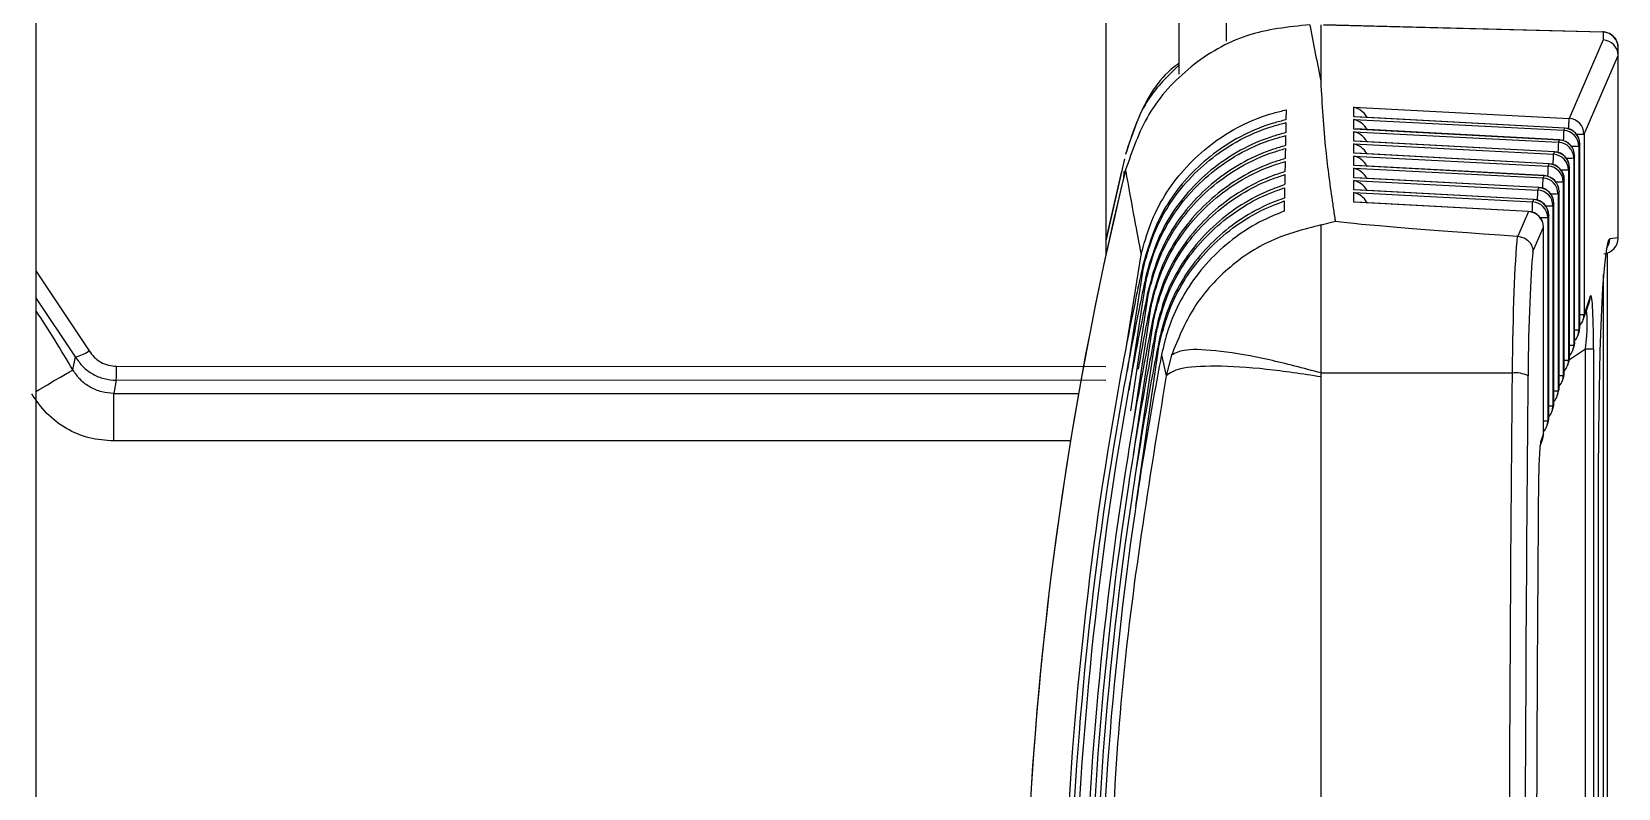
# Model space of a CAD drawing. Extents: x 7 to 135, y 3 to 97.
# Drawn here: x 15.32 to 16.321, y 41.671 to 42.148 of the extents above; entities that cross this region are included whole.
import ezdxf

# ---------------------------------------------------------------- set-up
doc = ezdxf.new("R2010")
doc.units = 0
doc.header["$MEASUREMENT"] = 0
doc.layers.add('OBJECT', color=7, linetype='CONTINUOUS')

msp = doc.modelspace()

# ---------------------------------------------------------------- linework, layer by layer
at = {"layer": 'OBJECT'}
for p, q in [((15.3222, 44.527), (15.3222, 40.7644)), ((16.0433, 42.9043), (16.0433, 42.1217)), ((16.0733, 42.9043), (16.0733, 42.1425)), ((15.9972, 42.7996), (15.9972, 42.0077)), ((16.1331, 42.117), (16.1331, 42.1528)), ((16.1347, 42.1529), (16.3109, 42.1483)), ((16.3109, 42.1482), (16.1347, 42.1528)), ((16.3109, 42.1483), (16.3109, 42.1482)), ((16.3112, 42.1482), (16.3112, 42.1433)), ((16.3112, 42.1433), (16.2896, 42.0938)), ((16.3206, 42.1382), (16.3206, 42.1383)), ((16.3206, 42.1334), (16.3206, 42.1382)), ((16.2991, 42.0839), (16.3206, 42.1334)), ((16.3206, 42.0184), (16.3206, 42.1334)), ((16.1537, 42.1008), (16.2896, 42.0938)), ((16.1537, 42.0948), (16.1537, 42.1008)), ((16.2869, 42.0877), (16.1537, 42.0948)), ((16.1537, 42.0931), (16.2863, 42.0863)), ((16.1537, 42.0871), (16.1537, 42.0931)), ((16.2837, 42.0801), (16.1537, 42.0871)), ((16.2869, 42.0877), (16.1549, 42.0948)), ((16.2837, 42.0802), (16.1549, 42.0872)), ((16.2863, 42.0863), (16.2869, 42.0877)), ((16.2869, 42.0877), (16.2869, 42.0877)), ((16.1537, 42.0854), (16.283, 42.0787)), ((16.1537, 42.0795), (16.1537, 42.0854)), ((16.2804, 42.0726), (16.1537, 42.0795)), ((16.1537, 42.0777), (16.2798, 42.0712)), ((16.1537, 42.0718), (16.1537, 42.0777)), ((16.2804, 42.0727), (16.1549, 42.0795)), ((16.283, 42.0787), (16.2837, 42.0801)), ((16.2837, 42.0801), (16.2837, 42.0802)), ((16.2964, 42.0777), (16.2958, 42.0763)), ((16.2958, 42.0763), (16.2958, 41.9604)), ((16.2964, 41.9622), (16.2964, 42.0777)), ((16.2964, 41.9622), (16.2964, 42.0777)), ((16.2964, 42.0777), (16.2964, 42.0777)), ((16.2991, 42.0839), (16.2991, 41.97)), ((16.0091, 42.0683), (15.9972, 42.0165)), ((16.2771, 42.0651), (16.1537, 42.0718)), ((16.1537, 42.07), (16.2765, 42.0637)), ((16.1537, 42.0641), (16.1537, 42.07)), ((16.2771, 42.0652), (16.1549, 42.0718)), ((16.2798, 42.0712), (16.2804, 42.0726)), ((16.2804, 42.0726), (16.2804, 42.0727)), ((16.2931, 42.0702), (16.2925, 42.0688)), ((16.2925, 42.0688), (16.2925, 41.9508)), ((16.2931, 41.9526), (16.2931, 42.0702)), ((16.2931, 41.9526), (16.2931, 42.0702)), ((16.2931, 42.0702), (16.2931, 42.0702)), ((16.0086, 42.0554), (16.0088, 42.0602)), ((16.0091, 42.0587), (16.0098, 42.0614)), ((16.0098, 42.0613), (16.0097, 42.0611)), ((16.0098, 42.0614), (16.0098, 42.0613)), ((16.2738, 42.0576), (16.1537, 42.0641)), ((16.1537, 42.0623), (16.2732, 42.0562)), ((16.1537, 42.0564), (16.1537, 42.0623)), ((16.2706, 42.0501), (16.1537, 42.0564)), ((16.2739, 42.0577), (16.1549, 42.0641)), ((16.2706, 42.0502), (16.1549, 42.0564)), ((16.2732, 42.0562), (16.2738, 42.0576)), ((16.2738, 42.0576), (16.2739, 42.0577)), ((16.2765, 42.0637), (16.2771, 42.0651)), ((16.2771, 42.0651), (16.2771, 42.0652)), ((16.2898, 42.0627), (16.2892, 42.0613)), ((16.2892, 42.0613), (16.2892, 41.9412)), ((16.2898, 41.9431), (16.2898, 42.0627)), ((16.2899, 42.0627), (16.2898, 42.0627)), ((16.2899, 41.9431), (16.2899, 42.0627)), ((16.1537, 42.0547), (16.2699, 42.0486)), ((16.1537, 42.0487), (16.1537, 42.0547)), ((16.2673, 42.0426), (16.1537, 42.0487)), ((16.1537, 42.047), (16.2667, 42.0411)), ((16.1537, 42.041), (16.1537, 42.047)), ((16.2673, 42.0426), (16.1549, 42.0487)), ((16.2699, 42.0486), (16.2706, 42.0501)), ((16.2706, 42.0501), (16.2706, 42.0502)), ((16.2833, 42.0477), (16.2827, 42.0463)), ((16.2827, 42.0463), (16.2827, 41.922)), ((16.2833, 41.9239), (16.2833, 42.0477)), ((16.2833, 41.9239), (16.2833, 42.0477)), ((16.2833, 42.0477), (16.2833, 42.0477)), ((16.2866, 42.0552), (16.2859, 42.0538)), ((16.2859, 42.0538), (16.2859, 41.9316)), ((16.2866, 41.9335), (16.2866, 42.0552)), ((16.2866, 41.9335), (16.2866, 42.0552)), ((16.2866, 42.0552), (16.2866, 42.0552)), ((16.264, 42.0351), (16.1537, 42.041)), ((16.264, 42.0351), (16.1549, 42.041)), ((16.2667, 42.0411), (16.2673, 42.0426)), ((16.2673, 42.0426), (16.2673, 42.0426)), ((16.28, 42.0402), (16.2794, 42.0387)), ((16.2794, 42.0387), (16.2794, 41.9124)), ((16.28, 41.9143), (16.28, 42.0402)), ((16.28, 41.9143), (16.28, 42.0402)), ((16.28, 42.0402), (16.28, 42.0402)), ((16.1331, 42.0266), (16.1422, 42.0289)), ((16.264, 42.0351), (16.2572, 42.0195)), ((16.264, 42.0351), (16.264, 42.0351)), ((16.2768, 42.0327), (16.2761, 42.0312)), ((16.2761, 42.0312), (16.2761, 41.9028)), ((16.2768, 41.9047), (16.2768, 42.0327)), ((16.2768, 41.9047), (16.2768, 42.0327)), ((16.2768, 42.0327), (16.2768, 42.0327)), ((16.2572, 42.0195), (16.2569, 42.0195)), ((16.2668, 42.0098), (16.2735, 42.0251)), ((16.2735, 41.8951), (16.2735, 42.0251)), ((16.2735, 41.8951), (16.2735, 42.0251)), ((16.2735, 42.0251), (16.2735, 42.0251)), ((16.3206, 42.0184), (16.3153, 42.0178)), ((16.3206, 42.0184), (16.3206, 42.0184)), ((16.0098, 41.9461), (16.0195, 42.0078)), ((16.3136, 42.0088), (16.3136, 41.5444)), ((15.3222, 41.9976), (15.3558, 41.9472)), ((16.0109, 41.9344), (16.0211, 41.9997)), ((16.0207, 42.0013), (16.0211, 41.9997)), ((16.012, 41.9221), (16.0227, 41.9916)), ((16.0223, 41.9932), (16.0227, 41.9916)), ((16.3114, 41.0599), (16.3114, 41.9953)), ((15.3471, 41.9433), (15.3222, 41.9807)), ((16.013, 41.9094), (16.0243, 41.9835)), ((16.014, 41.8959), (16.0259, 41.9754)), ((16.024, 41.9851), (16.0243, 41.9835)), ((16.0256, 41.9771), (16.0259, 41.9754)), ((16.2985, 41.9668), (16.3024, 41.9781)), ((16.3029, 41.9814), (16.2991, 41.97)), ((16.0148, 41.8815), (16.0276, 41.9673)), ((16.0273, 41.969), (16.0276, 41.9673)), ((16.0156, 41.866), (16.0293, 41.9592)), ((16.029, 41.9609), (16.0293, 41.9592)), ((16.2953, 41.9572), (16.2959, 41.959)), ((16.2958, 41.9604), (16.2964, 41.9622)), ((16.2964, 41.9622), (16.2964, 41.9622)), ((16.0162, 41.8491), (16.031, 41.9511)), ((16.0307, 41.9528), (16.031, 41.9511)), ((16.2898, 41.9417), (16.3, 41.9484)), ((16.292, 41.9476), (16.2926, 41.9494)), ((16.2925, 41.9508), (16.2931, 41.9526)), ((16.2931, 41.9526), (16.2931, 41.9526)), ((16.3, 41.1065), (16.3, 41.9484)), ((16.305, 41.9484), (16.305, 41.1065)), ((15.3455, 41.9352), (15.3471, 41.9433)), ((15.373, 41.9374), (15.9972, 41.9373)), ((16.0324, 41.9447), (16.0354, 41.9313)), ((16.0387, 41.9444), (16.0354, 41.9313)), ((16.2887, 41.938), (16.2893, 41.9398)), ((16.2892, 41.9412), (16.2898, 41.9431)), ((16.2898, 41.9431), (16.2899, 41.9431)), ((15.3729, 41.9286), (15.3714, 41.9203)), ((15.9972, 41.9285), (15.3729, 41.9286)), ((16.1331, 41.9307), (16.1331, 41.9332)), ((16.1331, 41.9332), (16.2537, 41.9332)), ((16.2854, 41.9284), (16.286, 41.9302)), ((16.2859, 41.9316), (16.2866, 41.9335)), ((16.2866, 41.9335), (16.2866, 41.9335)), ((15.3714, 41.8903), (15.3714, 41.9203)), ((15.3714, 41.9203), (15.9801, 41.9203)), ((16.2822, 41.9188), (16.2828, 41.9206)), ((16.2827, 41.922), (16.2833, 41.9239)), ((16.2833, 41.9239), (16.2833, 41.9239)), ((16.2789, 41.9092), (16.2795, 41.9111)), ((16.2794, 41.9124), (16.28, 41.9143)), ((16.28, 41.9143), (16.28, 41.9143)), ((16.2756, 41.8996), (16.2762, 41.9015)), ((16.2761, 41.9028), (16.2768, 41.9047)), ((16.2768, 41.9047), (16.2768, 41.9047)), ((15.975, 41.8903), (15.3714, 41.8903)), ((16.2713, 41.887), (16.273, 41.8919)), ((16.2735, 41.8951), (16.2718, 41.8902)), ((16.2735, 41.8951), (16.2735, 41.8951)), ((16.3082, 41.1725), (16.3082, 41.8825)), ((16.3082, 41.1725), (16.3082, 41.8825)), ((16.3082, 41.8825), (16.3082, 41.8825))]:
    msp.add_line(p, q, dxfattribs=at)
at = {"layer": 'OBJECT', "flags": 128}
for points in [[(16.0072, 42.0605), (15.9986, 42.0229), (15.9972, 42.0166)], [(15.3222, 41.9216), (15.3246, 41.923), (15.3294, 41.9258), (15.3338, 41.9284), (15.3377, 41.9306), (15.3409, 41.9325), (15.3434, 41.9339), (15.3449, 41.9348), (15.3455, 41.9352)]]:
    msp.add_lwpolyline(points, dxfattribs=at)
at = {"layer": 'OBJECT'}
for centre, radius, start, end in [((15.5236, 42.114), 0.7633, 357.4307, 357.9156), ((16.2857, 42.0762), 0.01, 0.58, 86.7659), ((16.2864, 42.0777), 0.01, 0, 86.9157), ((16.2864, 42.0776), 0.01, 0.5858, 86.7636), ((15.9353, 42.1049), 0.3545, 357.1533, 358.1986), ((16.289, 42.0838), 0.01, 0.5814, 86.768), ((16.0702, 42.0842), 0.2129, 356.8023, 358.5384), ((16.2825, 42.0687), 0.01, 0.578, 86.7679), ((16.2831, 42.0702), 0.01, 0, 86.9157), ((16.2831, 42.0701), 0.01, 0.5814, 86.768), ((16.2912, 43.1371), 1.0608, 269.9936, 270.2485), ((16.2945, 43.1276), 1.0437, 269.9911, 270.2506), ((16.0545, 42.0771), 0.2254, 356.8537, 358.4918), ((16.2792, 42.0612), 0.01, 0.585, 86.7645), ((16.2799, 42.0627), 0.01, 0, 86.9157), ((16.2798, 42.0626), 0.01, 0.5823, 86.768), ((16.2879, 43.1497), 1.0809, 269.9965, 270.2462), ((18.1956, 41.528), 2.25, 166.3568, 178.2094), ((18.1956, 41.5278), 2.25, 166.2898, 176.3463), ((15.9294, 42.0669), 0.344, 357.1423, 358.2129), ((16.2726, 42.0462), 0.01, 0.5814, 86.768), ((16.2733, 42.0476), 0.01, 0.5863, 86.7631), ((16.2733, 42.0477), 0.01, 0, 86.9157), ((16.0269, 42.0706), 0.2497, 356.9369, 358.4135), ((16.2759, 42.0537), 0.01, 0.585, 86.7645), ((16.2766, 42.0552), 0.01, 0, 86.9157), ((16.2765, 42.0551), 0.01, 0.583, 86.7629), ((16.2845, 43.1673), 1.106, 269.9997, 270.2433), ((16.0616, 42.0539), 0.2084, 356.7922, 358.5574), ((16.2694, 42.0386), 0.01, 0.5814, 86.768), ((16.27, 42.0402), 0.01, 0, 86.9157), ((16.27, 42.0401), 0.01, 0.5814, 86.768), ((16.2778, 43.2194), 1.1731, 270.0075, 270.2364), ((16.2812, 43.1896), 1.1359, 270.0033, 270.2401), ((16.0207, 42.0479), 0.246, 356.9305, 358.424), ((16.2661, 42.0311), 0.01, 0.5814, 86.768), ((16.2668, 42.0327), 0.01, 0, 86.9157), ((16.2667, 42.0326), 0.01, 0.5823, 86.768), ((16.2754, 42.8432), 0.8045, 269.9538, 270.2869), ((16.2635, 42.0251), 0.01, 0, 86.9157), ((16.2635, 42.025), 0.01, 0.5823, 86.768), ((16.2721, 42.8346), 0.8034, 269.9541, 270.2871), ((16.3106, 42.0184), 0.01, 275, 359.9981), ((16.3053, 42.0178), 0.01, 322.4688, 0.021), ((16.2932, 41.9813), 0.00976, 341.1761, 0.4712), ((14.6972, 41.557), 0.7505, 30.2571, 33.6165), ((16.2965, 42.3842), 0.4142, 269.9849, 270.3514), ((16.2891, 41.97), 0.01, 317.2005, 341.1601), ((16.2893, 41.97), 0.00974, 341.1549, 0.4924), ((16.2931, 42.3985), 0.4381, 269.9986, 270.3445), ((16.2858, 41.9604), 0.01, 317.226, 341.1601), ((16.286, 41.9604), 0.00974, 341.1549, 0.4924), ((16.2864, 41.9622), 0.01, 341.1601, 0), ((16.2866, 41.9622), 0.00976, 341.1641, 0.463), ((15.3419, 41.9664), 0.0237, 282.6779, 305.9672), ((16.2899, 42.3893), 0.4385, 269.9991, 270.3444), ((16.2825, 41.9508), 0.01, 317.2514, 341.1601), ((16.2828, 41.9508), 0.00974, 341.1549, 0.4924), ((16.2831, 41.9526), 0.01, 341.1601, 0), ((16.2834, 41.9526), 0.00976, 341.1641, 0.463), ((16.3007, 42.8441), 0.8957, 269.9585, 270.2774), ((15.1921, 41.9355), 0.1809, 357.8002, 0.6065), ((16.2866, 42.3807), 0.4395, 269.9998, 270.344), ((16.2792, 41.9412), 0.01, 317.2769, 341.1601), ((16.2795, 41.9412), 0.00976, 341.1661, 0.4618), ((16.2799, 41.9431), 0.01, 341.1601, 0), ((16.2801, 41.943), 0.00976, 341.1761, 0.4712), ((16.2558, 41.9161), 0.0172, 62.6235, 96.9863), ((16.2833, 42.3715), 0.4399, 270.0003, 270.3438), ((16.276, 41.9316), 0.01, 317.3024, 341.1601), ((16.2762, 41.9316), 0.00976, 341.1661, 0.4618), ((16.2766, 41.9335), 0.01, 341.1601, 0), ((16.2768, 41.9334), 0.00974, 341.1549, 0.4924), ((16.2801, 42.3521), 0.4301, 269.9969, 270.3477), ((16.2727, 41.922), 0.01, 317.3279, 341.1601), ((16.2729, 41.922), 0.00976, 341.1661, 0.4618), ((16.2733, 41.9239), 0.01, 341.1601, 0), ((16.2735, 41.9238), 0.00976, 341.1661, 0.4618), ((16.2768, 42.3361), 0.4237, 269.9914, 270.3472), ((16.2694, 41.9124), 0.01, 317.3534, 341.1601), ((16.2696, 41.9124), 0.00976, 341.1641, 0.463), ((16.27, 41.9143), 0.01, 341.1601, 0), ((16.2703, 41.9142), 0.00976, 341.1661, 0.4618), ((16.2736, 42.3191), 0.4162, 269.9886, 270.3504), ((16.2661, 41.9028), 0.01, 317.3789, 341.1601), ((16.2664, 41.9028), 0.00976, 341.1641, 0.463), ((16.2668, 41.9047), 0.01, 341.1601, 0), ((16.267, 41.9046), 0.00976, 341.1761, 0.4712), ((16.2621, 41.8901), 0.00976, 341.1661, 0.4618), ((16.2635, 41.8951), 0.01, 341.1601, 0), ((16.2637, 41.895), 0.00974, 341.1549, 0.4924)]:
    msp.add_arc(centre, radius, start, end, dxfattribs=at)
for centre, major_axis, ratio, start_param, end_param in [((18.1956, 42.6513), (0, 2.3651), 0.895193, 1.783132, 1.798644), ((16.3106, 42.1384), (0.01, -0.00027), 0.995313, 1.431187, 1.571788), ((16.3106, 42.1381), (0.0003, 0.0101), 0.989879, 6.257338, 6.283518), ((16.3106, 42.1382), (0.01, 0), 0.999923, 0, 1.518436), ((16.3106, 42.1334), (0.00979, -0.00204), 0.991895, 0.210094, 1.722176), ((16.3106, 42.1099), (0.0094, 0.0255), 0.136222, 5.928012, 5.934366), ((16.1531, 42.0909), (-0.00732, 0.00771), 0.884567, 4.376858, 5.409976), ((16.1531, 42.0832), (-0.00732, 0.00771), 0.884567, 4.376858, 5.409976), ((16.1531, 42.0755), (-0.00732, 0.00771), 0.884567, 4.376858, 5.409976), ((16.1531, 42.0678), (-0.00732, 0.00771), 0.884567, 4.376858, 5.409976), ((16.1531, 42.0601), (-0.00732, 0.00771), 0.884567, 4.376858, 5.409976), ((16.1531, 42.0524), (-0.00732, 0.00771), 0.884567, 4.376858, 5.409976), ((16.1531, 42.0447), (-0.00732, 0.00771), 0.884567, 4.376858, 5.409976), ((16.1531, 42.0371), (-0.00732, 0.00771), 0.884567, 4.376858, 5.409976), ((18.4229, 41.9116), (2.2897, -0.1191), 0.006435, 3.231062, 3.472176), ((16.2594, 41.9116), (0, 0.12), 0.048402, 0.453678, 1.390299), ((16.3153, 41.8823), (0, 0.1355), 0.052561, 0.005842, 1.569042), ((16.2694, 41.9116), (0, 0.11), 0.052802, 0.468766, 1.3903), ((16.3025, 41.9337), (0.0008, 0.0483), 0.04962, 5.023874, 6.4354), ((16.2925, 41.9337), (0.0068, 0.04), 0.131531, 5.111786, 6.045598), ((16.37, 41.5292), (0.0001, 2.25), 0.052568, 1.3903, 1.753808), ((16.38, 41.5292), (0.0001, 2.24), 0.052802, 1.3903, 1.753808), ((16.3835, 41.5293), (0.0001, 2.1693), 0.052827, 1.41754, 1.726569)]:
    msp.add_ellipse(centre, major_axis=major_axis, ratio=ratio, start_param=start_param, end_param=end_param, dxfattribs=at)
for points, knots in [([(16.126, 42.1528), (16.1125, 42.1515), (16.0855, 42.1487), (16.0499, 42.1279), (16.0225, 42.0982), (16.0139, 42.0733), (16.0098, 42.0613)], [0, 0, 0, 0, 0.253586, 0.507166, 0.760847, 1, 1, 1, 1]), ([(16.3206, 42.1383), (16.3206, 42.1391), (16.3206, 42.1404), (16.3194, 42.1435), (16.3173, 42.146), (16.3147, 42.1476), (16.313, 42.148), (16.3123, 42.1482)], [0, 0, 0, 0, 0.281505, 0.477149, 0.67246, 0.878466, 1, 1, 1, 1]), ([(16.0433, 42.1284), (16.0423, 42.1277), (16.0307, 42.1194), (16.0187, 42.0987), (16.0123, 42.0788), (16.0098, 42.071)], [0, 0, 0, 0, 0.057351, 0.631013, 1, 1, 1, 1]), ([(16.0433, 42.1274), (16.0365, 42.1207), (16.0205, 42.105), (16.0137, 42.0835), (16.0098, 42.0712)], [0, 0, 0, 0, 0.428091, 1, 1, 1, 1]), ([(16.1422, 42.0289), (16.1421, 42.0296), (16.1416, 42.0332), (16.1394, 42.0481), (16.1354, 42.0768), (16.1339, 42.1026), (16.1331, 42.117)], [0, 0, 0, 0, 0.024148, 0.120739, 0.507103, 1, 1, 1, 1]), ([(16.0195, 42.0078), (16.0213, 42.0142), (16.0266, 42.0337), (16.045, 42.0629), (16.0735, 42.0859), (16.097, 42.0958), (16.1084, 42.0985), (16.111, 42.0992)], [0, 0, 0, 0, 0.1473748, 0.4444959, 0.7411547, 0.9402242, 1, 1, 1, 1]), ([(16.111, 42.0992), (16.111, 42.0983), (16.111, 42.0962), (16.1109, 42.0941), (16.1109, 42.0929)], [0, 0, 0, 0, 0.412557, 1, 1, 1, 1]), ([(16.1109, 42.0929), (16.1083, 42.0922), (16.0992, 42.0899), (16.078, 42.0814), (16.0505, 42.0613), (16.0294, 42.0314), (16.0232, 42.0099), (16.0207, 42.0013)], [0, 0, 0, 0, 0.059553, 0.208067, 0.505165, 0.802606, 1, 1, 1, 1]), ([(16.0211, 41.9997), (16.0228, 42.0061), (16.0281, 42.0257), (16.0464, 42.0549), (16.0745, 42.0777), (16.0974, 42.0876), (16.1083, 42.0904), (16.1109, 42.0911)], [0, 0, 0, 0, 0.148955, 0.449259, 0.749098, 0.940502, 1, 1, 1, 1]), ([(16.1109, 42.0911), (16.1109, 42.0902), (16.1108, 42.0881), (16.1108, 42.086), (16.1108, 42.0848)], [0, 0, 0, 0, 0.412527, 1, 1, 1, 1]), ([(16.1108, 42.0848), (16.1082, 42.0841), (16.0992, 42.0816), (16.0781, 42.0728), (16.051, 42.0523), (16.0306, 42.0225), (16.0246, 42.0014), (16.0223, 41.9932)], [0, 0, 0, 0, 0.059275, 0.209423, 0.509831, 0.810598, 1, 1, 1, 1]), ([(16.0227, 41.9916), (16.0244, 41.9981), (16.0296, 42.0176), (16.0478, 42.0469), (16.0754, 42.0695), (16.0978, 42.0794), (16.1082, 42.0822), (16.1107, 42.0829)], [0, 0, 0, 0, 0.150605, 0.454245, 0.757411, 0.940782, 1, 1, 1, 1]), ([(16.1106, 42.0766), (16.1081, 42.0759), (16.0992, 42.0733), (16.0783, 42.0642), (16.0514, 42.0433), (16.0317, 42.0135), (16.0261, 41.9929), (16.024, 41.9851)], [0, 0, 0, 0, 0.059002, 0.210859, 0.514736, 0.818981, 1, 1, 1, 1]), ([(16.1107, 42.0829), (16.1107, 42.0821), (16.1107, 42.08), (16.1106, 42.0778), (16.1106, 42.0766)], [0, 0, 0, 0, 0.4124977, 1, 1, 1, 1]), ([(16.0243, 41.9835), (16.026, 41.99), (16.0311, 42.0095), (16.0493, 42.0389), (16.0764, 42.0613), (16.0982, 42.0712), (16.1081, 42.074), (16.1106, 42.0748)], [0, 0, 0, 0, 0.1523327, 0.4594602, 0.7661087, 0.9410557, 1, 1, 1, 1]), ([(16.1104, 42.0684), (16.108, 42.0677), (16.0992, 42.065), (16.0784, 42.0555), (16.0519, 42.0342), (16.0329, 42.0046), (16.0275, 41.9843), (16.0256, 41.9771)], [0, 0, 0, 0, 0.058732, 0.212375, 0.519888, 0.827777, 1, 1, 1, 1]), ([(16.0259, 41.9754), (16.0276, 41.9819), (16.0327, 42.0015), (16.0507, 42.0309), (16.0775, 42.0531), (16.0986, 42.0629), (16.108, 42.0658), (16.1104, 42.0665)], [0, 0, 0, 0, 0.154144, 0.464927, 0.775224, 0.941328, 1, 1, 1, 1]), ([(16.1104, 42.0665), (16.1104, 42.0657), (16.1104, 42.0635), (16.1103, 42.0614), (16.1103, 42.0602)], [0, 0, 0, 0, 0.41243, 1, 1, 1, 1]), ([(16.1106, 42.0748), (16.1106, 42.0739), (16.1105, 42.0718), (16.1105, 42.0696), (16.1104, 42.0684)], [0, 0, 0, 0, 0.412462, 1, 1, 1, 1]), ([(16.0097, 42.0611), (16.0116, 42.0508), (16.0147, 42.033), (16.0181, 42.0152), (16.0195, 42.0078)], [0, 0, 0, 0, 0.581449, 1, 1, 1, 1]), ([(16.1103, 42.0602), (16.1079, 42.0594), (16.0991, 42.0566), (16.0786, 42.0468), (16.0524, 42.0251), (16.0342, 41.9956), (16.029, 41.9758), (16.0273, 41.969)], [0, 0, 0, 0, 0.058463, 0.213982, 0.525308, 0.837022, 1, 1, 1, 1]), ([(16.0276, 41.9673), (16.0293, 41.9738), (16.0343, 41.9934), (16.0522, 42.0229), (16.0785, 42.0448), (16.0991, 42.0547), (16.1079, 42.0575), (16.1103, 42.0583)], [0, 0, 0, 0, 0.156043, 0.470658, 0.784781, 0.941597, 1, 1, 1, 1]), ([(16.1103, 42.0583), (16.1102, 42.0574), (16.1102, 42.0553), (16.1102, 42.0531), (16.1101, 42.0519)], [0, 0, 0, 0, 0.4123931, 1, 1, 1, 1]), ([(16.1101, 42.0519), (16.1078, 42.0511), (16.0991, 42.0481), (16.0788, 42.0381), (16.0529, 42.0159), (16.0354, 41.9866), (16.0306, 41.9672), (16.029, 41.9609)], [0, 0, 0, 0, 0.058198, 0.215687, 0.531014, 0.846742, 1, 1, 1, 1]), ([(16.0293, 41.9592), (16.031, 41.9657), (16.0359, 41.9853), (16.0537, 42.0149), (16.0795, 42.0366), (16.0995, 42.0464), (16.1078, 42.0492), (16.1101, 42.05)], [0, 0, 0, 0, 0.158034, 0.476675, 0.794814, 0.94186, 1, 1, 1, 1]), ([(16.1101, 42.05), (16.1101, 42.0491), (16.11, 42.047), (16.11, 42.0448), (16.11, 42.0435)], [0, 0, 0, 0, 0.412354, 1, 1, 1, 1]), ([(16.11, 42.0435), (16.1077, 42.0427), (16.0991, 42.0396), (16.079, 42.0293), (16.0534, 42.0067), (16.0367, 41.9775), (16.0321, 41.9586), (16.0307, 41.9528)], [0, 0, 0, 0, 0.057934, 0.217496, 0.537028, 0.856977, 1, 1, 1, 1]), ([(16.031, 41.9511), (16.0327, 41.9576), (16.0376, 41.9773), (16.0553, 42.0068), (16.0806, 42.0284), (16.1, 42.0381), (16.1077, 42.0408), (16.1099, 42.0417)], [0, 0, 0, 0, 0.16013, 0.483002, 0.805363, 0.942125, 1, 1, 1, 1]), ([(16.1099, 42.0417), (16.1099, 42.0408), (16.1099, 42.0386), (16.1098, 42.0364), (16.1098, 42.0352)], [0, 0, 0, 0, 0.412316, 1, 1, 1, 1]), ([(16.1098, 42.0352), (16.1076, 42.0343), (16.0991, 42.0311), (16.0792, 42.0204), (16.054, 41.9974), (16.0381, 41.9684), (16.0337, 41.95), (16.0324, 41.9447)], [0, 0, 0, 0, 0.057677, 0.219413, 0.543377, 0.867765, 1, 1, 1, 1]), ([(16.1331, 42.0266), (16.1224, 42.0238), (16.1011, 42.0184), (16.0734, 41.9997), (16.0511, 41.9749), (16.0429, 41.9546), (16.0387, 41.9444)], [0, 0, 0, 0, 0.250003, 0.500001, 0.750001, 1, 1, 1, 1]), ([(16.1331, 41.9332), (16.1331, 41.9438), (16.1331, 41.9651), (16.1331, 41.9925), (16.1331, 42.0146), (16.1331, 42.0226), (16.1331, 42.0266)], [0, 0, 0, 0, 0.25, 0.5, 0.750001, 1, 1, 1, 1]), ([(16.2572, 42.0195), (16.2583, 42.0193), (16.2605, 42.0189), (16.2634, 42.0171), (16.2656, 42.0146), (16.2666, 42.012), (16.2668, 42.0104), (16.2668, 42.0098), (16.2668, 42.0098)], [0, 0, 0, 0, 0.219287, 0.438517, 0.65924, 0.882979, 0.985828, 1, 1, 1, 1]), ([(16.0207, 42.0013), (16.0193, 41.9948), (16.0123, 41.9622), (15.9862, 41.8243), (15.9651, 41.602), (15.9718, 41.3334), (16.0002, 41.1749), (16.0128, 41.1042)], [0, 0, 0, 0, 0.022144, 0.110732, 0.465952, 0.761555, 1, 1, 1, 1]), ([(16.0223, 41.9932), (16.021, 41.9867), (16.0141, 41.9541), (15.9884, 41.8161), (15.9684, 41.5965), (15.9755, 41.3334), (16.0025, 41.1803), (16.0145, 41.1123)], [0, 0, 0, 0, 0.022556, 0.112794, 0.474629, 0.766523, 1, 1, 1, 1]), ([(16.024, 41.9851), (16.0226, 41.9786), (16.0158, 41.946), (15.9906, 41.8079), (15.9716, 41.5909), (15.9791, 41.3334), (16.0048, 41.1857), (16.0161, 41.1204)], [0, 0, 0, 0, 0.0229838, 0.1149324, 0.4836305, 0.7716783, 1, 1, 1, 1]), ([(16.0256, 41.9771), (16.0242, 41.9705), (16.0214, 41.9568), (16.019, 41.9429), (16.0177, 41.9356)], [0, 0, 0, 0, 0.474113, 1, 1, 1, 1]), ([(16.0273, 41.969), (16.026, 41.9624), (16.0194, 41.9297), (15.9952, 41.7915), (15.9778, 41.5798), (15.9876, 41.3161), (16.014, 41.162), (16.0273, 41.0849)], [0, 0, 0, 0, 0.022484, 0.112433, 0.473119, 0.736559, 1, 1, 1, 1]), ([(16.029, 41.9609), (16.0277, 41.9543), (16.0212, 41.9216), (15.9975, 41.7833), (15.9811, 41.5742), (15.9912, 41.3161), (16.0164, 41.1672), (16.029, 41.0928)], [0, 0, 0, 0, 0.022904, 0.114532, 0.481956, 0.740978, 1, 1, 1, 1]), ([(15.3558, 41.9472), (15.3568, 41.9458), (15.3588, 41.943), (15.363, 41.9399), (15.3678, 41.9378), (15.3713, 41.9376), (15.373, 41.9374)], [0, 0, 0, 0, 0.248702, 0.500159, 0.750993, 1, 1, 1, 1]), ([(16.0307, 41.9528), (16.0294, 41.9462), (16.0231, 41.9135), (15.9998, 41.7751), (15.9844, 41.5687), (15.9948, 41.316), (16.0187, 41.1725), (16.0307, 41.1008)], [0, 0, 0, 0, 0.023339, 0.116711, 0.491126, 0.745563, 1, 1, 1, 1]), ([(16.1331, 41.9332), (16.122, 41.9361), (16.099, 41.9423), (16.0686, 41.9474), (16.0462, 41.9486), (16.0412, 41.9458), (16.0387, 41.9444)], [0, 0, 0, 0, 0.2415609, 0.5000022, 0.7584385, 1, 1, 1, 1]), ([(15.3471, 41.9433), (15.3486, 41.9412), (15.3516, 41.9369), (15.3579, 41.9323), (15.3651, 41.9292), (15.3703, 41.9288), (15.3729, 41.9286)], [0, 0, 0, 0, 0.249782, 0.499587, 0.749665, 1, 1, 1, 1]), ([(16.0324, 41.9447), (16.0312, 41.9382), (16.025, 41.9054), (16.0022, 41.767), (15.9877, 41.5631), (15.9983, 41.316), (16.0211, 41.1778), (16.0324, 41.1087)], [0, 0, 0, 0, 0.023792, 0.118973, 0.500647, 0.750324, 1, 1, 1, 1]), ([(16.1331, 41.9307), (16.1214, 41.9325), (16.0971, 41.9362), (16.0653, 41.938), (16.0422, 41.9365), (16.0376, 41.933), (16.0354, 41.9313)], [0, 0, 0, 0, 0.2411691, 0.5000006, 0.758831, 1, 1, 1, 1]), ([(15.3714, 41.9203), (15.3688, 41.9205), (15.3636, 41.9209), (15.3563, 41.924), (15.3499, 41.9287), (15.347, 41.933), (15.3455, 41.9352)], [0, 0, 0, 0, 0.249346, 0.499704, 0.749656, 1, 1, 1, 1]), ([(16.0354, 41.9313), (16.0245, 41.8647), (16.0026, 41.7307), (15.9995, 41.595), (15.9979, 41.5266)], [0, 0, 0, 0, 0.496376, 1, 1, 1, 1]), ([(16.1331, 41.5264), (16.1331, 41.5942), (16.1331, 41.7298), (16.1331, 41.8638), (16.1331, 41.9307)], [0, 0, 0, 0, 0.5000001, 1, 1, 1, 1]), ([(15.3714, 41.8903), (15.3661, 41.8907), (15.3557, 41.8914), (15.3412, 41.8977), (15.3285, 41.9071), (15.3225, 41.9157), (15.3196, 41.92)], [0, 0, 0, 0, 0.249989, 0.499813, 0.750164, 1, 1, 1, 1]), ([(16.2718, 41.8902), (16.2716, 41.8893), (16.2712, 41.8874), (16.2707, 41.88), (16.2704, 41.8707), (16.2703, 41.8637), (16.2703, 41.8605)], [0, 0, 0, 0, 0.261877, 0.524406, 0.776419, 1, 1, 1, 1])]:
    msp.add_open_spline(points, degree=3, knots=knots, dxfattribs=at)

doc.saveas('drawing.dxf')
